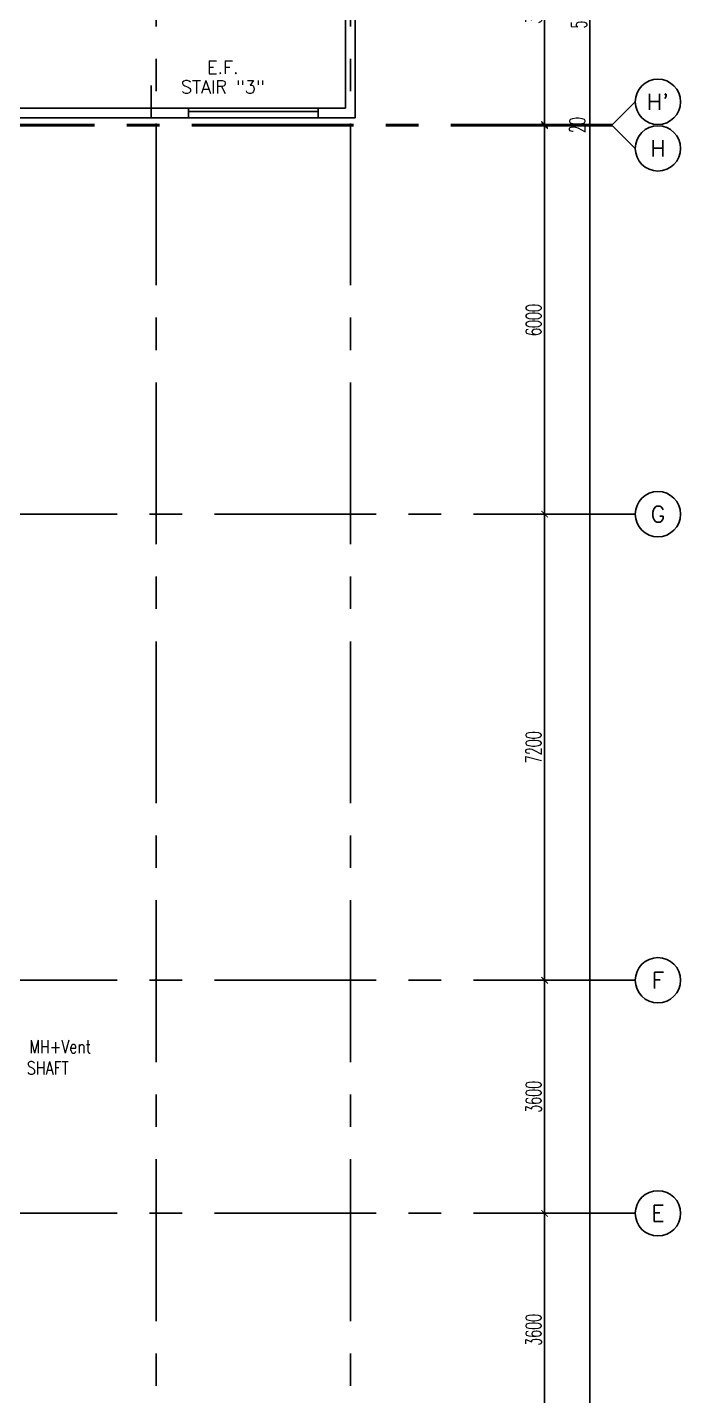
# Model space of a CAD drawing. Extents: x -0.7 to 93.2, y -1.5 to 78.
# Drawn here: x 83.09 to 93.18, y 13.38 to 34.52 of the extents above; entities that cross this region are included whole.
import ezdxf
from ezdxf.enums import TextEntityAlignment as Align

# ---------------------------------------------------------------- set-up
doc = ezdxf.new("R2010")
doc.units = 0
doc.header["$MEASUREMENT"] = 0
doc.header["$PDMODE"] = 34
doc.linetypes.add('CENTERX2', pattern=[4, 2.5, -0.5, 0.5, -0.5])
doc.layers.get('0').update_dxf_attribs({"color": 11, "linetype": 'CONTINUOUS'})
doc.layers.get('DEFPOINTS').update_dxf_attribs({"color": 11, "linetype": 'CONTINUOUS'})
for name, color, linetype in [('AX-CR', 11, 'CONTINUOUS'), ('AX-DIM', 11, 'CONTINUOUS'), ('AX-TXT', 11, 'CONTINUOUS'), ('AXES', 11, 'CENTERX2'), ('RM-NAME', 11, 'CONTINUOUS'), ('ROOF', 11, 'CONTINUOUS'), ('WALL', 11, 'CONTINUOUS'), ('WIN', 11, 'CONTINUOUS')]:
    doc.layers.add(name, color=color, linetype=linetype)
doc.styles.add('ROMANS', font='ROMANS.shx', dxfattribs={"width": 0.6})
doc.dimstyles.new('STANDARD in', dxfattribs={"dimtxt": 0.24, "dimasz": 0.1, "dimexe": 0.07, "dimexo": 0.05, "dimgap": 0.05, "dimtad": 1, "dimdec": 0, "dimlfac": 1000, "dimzin": 0, "dimdsep": 46, "dimtxsty": 'ROMANS', "dimblk": 'ARCHTICK', "dimcen": 0.05, "dimdle": 0.05, "dimclrd": 7, "dimclre": 7, "dimclrt": 2, "dimadec": 0, "dimazin": 0, "dimtfac": 1, "dimtdec": 0, "dimtmove": 2, "dimatfit": 3, "dimldrblk": 'ARCHTICK', "dimfxl": 0, "dimtolj": 1, "dimtzin": 0, "dimarcsym": 0})

# ---------------------------------------------------------------- blocks, each defined once
blk = doc.blocks.new('_ARCHTICK')
at = {"color": 0, "linetype": 'ByBlock', "const_width": 0.15}
blk.add_lwpolyline([(-0.5, -0.5), (0.5, 0.5)], dxfattribs=at)
blk = doc.blocks.new('*D160')
at = {"layer": 'AX-DIM', "color": 7, "lineweight": -2, "ltscale": 0.3}
for p, q in [((82.982, 64.47), (91.852, 64.47)), ((91.782, 64.52), (91.782, 5.1)), ((82.982, 5.15), (91.852, 5.15))]:
    blk.add_line(p, q, dxfattribs=at)
at = {"layer": 'DEFPOINTS', "color": 0, "ltscale": 0.3}
for p in [(82.932, 64.47), (82.932, 5.15), (91.782, 5.15)]:
    blk.add_point(p, dxfattribs=at)
at = {"layer": 'AX-DIM', "color": 7, "lineweight": -2, "ltscale": 0.3, "xscale": 0.1, "yscale": 0.1, "zscale": 0.1}
for p, rotation in [((91.782, 64.47), 90), ((91.782, 5.15), 270)]:
    blk.add_blockref('_ARCHTICK', p, dxfattribs=dict(at, rotation=rotation))
at = {"layer": 'AX-DIM', "color": 2, "ltscale": 0.3, "insert": (91.612, 34.81), "char_height": 0.24, "attachment_point": 5, "rotation": 90, "style": 'ROMANS'}
blk.add_mtext('\\A1;59320', dxfattribs=at)
blk = doc.blocks.new('*D154')
at = {"layer": 'AX-DIM', "color": 7, "lineweight": -2, "ltscale": 0.3}
for p, q in [((90.732, 27), (91.152, 27)), ((91.082, 27.05), (91.082, 19.75)), ((90.732, 19.8), (91.152, 19.8))]:
    blk.add_line(p, q, dxfattribs=at)
at = {"layer": 'DEFPOINTS', "color": 0, "ltscale": 0.3}
for p in [(90.682, 27), (90.682, 19.8), (91.082, 19.8)]:
    blk.add_point(p, dxfattribs=at)
at = {"layer": 'AX-DIM', "color": 7, "lineweight": -2, "ltscale": 0.3, "xscale": 0.1, "yscale": 0.1, "zscale": 0.1}
for p, rotation in [((91.082, 27), 90), ((91.082, 19.8), 270)]:
    blk.add_blockref('_ARCHTICK', p, dxfattribs=dict(at, rotation=rotation))
at = {"layer": 'AX-DIM', "color": 2, "ltscale": 0.3, "insert": (90.912, 23.4), "char_height": 0.24, "attachment_point": 5, "rotation": 90, "style": 'ROMANS'}
blk.add_mtext('\\A1;7200', dxfattribs=at)
blk = doc.blocks.new('AXR')
at = {"layer": 'AX-CR'}
blk.add_circle((350, 0), 350, dxfattribs=at)
at = {"layer": 'AX-TXT', "style": 'ROMANS'}
blk.add_attdef('AX', text='', height=250, dxfattribs=at).set_placement((350, 0), align=Align.MIDDLE)
blk = doc.blocks.new('*D153')
at = {"layer": 'AX-DIM', "color": 7, "lineweight": -2, "ltscale": 0.3}
for p, q in [((90.732, 19.8), (91.152, 19.8)), ((91.082, 19.85), (91.082, 16.15)), ((90.732, 16.2), (91.152, 16.2))]:
    blk.add_line(p, q, dxfattribs=at)
at = {"layer": 'DEFPOINTS', "color": 0, "ltscale": 0.3}
for p in [(90.682, 19.8), (90.682, 16.2), (91.082, 16.2)]:
    blk.add_point(p, dxfattribs=at)
at = {"layer": 'AX-DIM', "color": 7, "lineweight": -2, "ltscale": 0.3, "xscale": 0.1, "yscale": 0.1, "zscale": 0.1}
for p, rotation in [((91.082, 19.8), 90), ((91.082, 16.2), 270)]:
    blk.add_blockref('_ARCHTICK', p, dxfattribs=dict(at, rotation=rotation))
at = {"layer": 'AX-DIM', "color": 2, "ltscale": 0.3, "insert": (90.912, 18), "char_height": 0.24, "attachment_point": 5, "rotation": 90, "style": 'ROMANS'}
blk.add_mtext('\\A1;3600', dxfattribs=at)
blk = doc.blocks.new('*D152')
at = {"layer": 'AX-DIM', "color": 7, "lineweight": -2, "ltscale": 0.3}
for p, q in [((90.732, 16.2), (91.152, 16.2)), ((91.082, 16.25), (91.082, 12.55)), ((90.732, 12.6), (91.152, 12.6))]:
    blk.add_line(p, q, dxfattribs=at)
at = {"layer": 'DEFPOINTS', "color": 0, "ltscale": 0.3}
for p in [(90.682, 16.2), (90.682, 12.6), (91.082, 12.6)]:
    blk.add_point(p, dxfattribs=at)
at = {"layer": 'AX-DIM', "color": 7, "lineweight": -2, "ltscale": 0.3, "xscale": 0.1, "yscale": 0.1, "zscale": 0.1}
for p, rotation in [((91.082, 16.2), 90), ((91.082, 12.6), 270)]:
    blk.add_blockref('_ARCHTICK', p, dxfattribs=dict(at, rotation=rotation))
at = {"layer": 'AX-DIM', "color": 2, "ltscale": 0.3, "insert": (90.912, 14.4), "char_height": 0.24, "attachment_point": 5, "rotation": 90, "style": 'ROMANS'}
blk.add_mtext('\\A1;3600', dxfattribs=at)
blk = doc.blocks.new('*D151')
at = {"layer": 'AX-DIM', "color": 7, "lineweight": -2, "ltscale": 0.3}
for p, q in [((90.732, 36.62), (91.152, 36.62)), ((91.082, 36.67), (91.082, 32.97)), ((90.732, 33.02), (91.152, 33.02))]:
    blk.add_line(p, q, dxfattribs=at)
at = {"layer": 'DEFPOINTS', "color": 0, "ltscale": 0.3}
for p in [(90.682, 36.62), (90.682, 33.02), (91.082, 33.02)]:
    blk.add_point(p, dxfattribs=at)
at = {"layer": 'AX-DIM', "color": 7, "lineweight": -2, "ltscale": 0.3, "xscale": 0.1, "yscale": 0.1, "zscale": 0.1}
for p, rotation in [((91.082, 36.62), 90), ((91.082, 33.02), 270)]:
    blk.add_blockref('_ARCHTICK', p, dxfattribs=dict(at, rotation=rotation))
at = {"layer": 'AX-DIM', "color": 2, "ltscale": 0.3, "insert": (90.912, 34.82), "char_height": 0.24, "attachment_point": 5, "rotation": 90, "style": 'ROMANS'}
blk.add_mtext('\\A1;3600', dxfattribs=at)
blk = doc.blocks.new('*D150')
at = {"layer": 'AX-DIM', "color": 7, "lineweight": -2, "ltscale": 0.3}
for p, q in [((90.732, 33.02), (91.152, 33.02)), ((90.732, 33), (91.152, 33)), ((91.082, 33.02), (91.082, 33.12)), ((91.082, 33.02), (91.082, 33)), ((91.082, 33), (91.082, 32.9))]:
    blk.add_line(p, q, dxfattribs=at)
at = {"layer": 'DEFPOINTS', "color": 0, "ltscale": 0.3}
for p in [(90.682, 33.02), (90.682, 33), (91.082, 33)]:
    blk.add_point(p, dxfattribs=at)
at = {"layer": 'AX-DIM', "color": 7, "lineweight": -2, "ltscale": 0.3, "xscale": 0.1, "yscale": 0.1, "zscale": 0.1}
for p, rotation in [((91.082, 33.02), 270), ((91.082, 33), 90)]:
    blk.add_blockref('_ARCHTICK', p, dxfattribs=dict(at, rotation=rotation))
at = {"layer": 'AX-DIM', "color": 2, "ltscale": 0.3, "insert": (91.587, 33.01), "char_height": 0.24, "attachment_point": 5, "rotation": 90, "style": 'ROMANS'}
blk.add_mtext('\\A1;20', dxfattribs=at)
blk = doc.blocks.new('*D149')
at = {"layer": 'AX-DIM', "color": 7, "lineweight": -2, "ltscale": 0.3}
for p, q in [((90.732, 33), (91.152, 33)), ((91.082, 33.05), (91.082, 26.95)), ((90.732, 27), (91.152, 27))]:
    blk.add_line(p, q, dxfattribs=at)
at = {"layer": 'DEFPOINTS', "color": 0, "ltscale": 0.3}
for p in [(90.682, 33), (90.682, 27), (91.082, 27)]:
    blk.add_point(p, dxfattribs=at)
at = {"layer": 'AX-DIM', "color": 7, "lineweight": -2, "ltscale": 0.3, "xscale": 0.1, "yscale": 0.1, "zscale": 0.1}
for p, rotation in [((91.082, 33), 90), ((91.082, 27), 270)]:
    blk.add_blockref('_ARCHTICK', p, dxfattribs=dict(at, rotation=rotation))
at = {"layer": 'AX-DIM', "color": 2, "ltscale": 0.3, "insert": (90.912, 30), "char_height": 0.24, "attachment_point": 5, "rotation": 90, "style": 'ROMANS'}
blk.add_mtext('\\A1;6000', dxfattribs=at)

msp = doc.modelspace()

# ---------------------------------------------------------------- linework, layer by layer
at = {"layer": 'AXES'}
for p, q in [((85.0824, -1.4643), (85.0824, 77.3484)), ((88.0824, -1.4643), (88.0824, 77.3484)), ((92.1324, 33.02), (92.4824, 33.37)), ((92.1324, 33.02), (29.8424, 33.02)), ((92.1324, 33), (29.8424, 33)), ((92.1324, 33), (92.4824, 32.65)), ((92.4824, 27), (40.3924, 27)), ((92.4824, 19.8), (40.3924, 19.8)), ((92.4824, 16.2), (40.3924, 16.2))]:
    msp.add_line(p, q, dxfattribs=at)
at = {"layer": 'ROOF'}
for p, q in [((85.5824, 33.27), (82.9324, 33.27)), ((88.1574, 33.12), (82.9324, 33.12))]:
    msp.add_line(p, q, dxfattribs=at)
at = {"layer": 'WALL'}
for p, q in [((88.0074, 38.8955), (88.0074, 33.27)), ((88.1574, 38.8955), (88.1574, 33.12)), ((85.0074, 33.62), (85.0074, 33.12)), ((85.5824, 33.12), (85.5824, 33.27)), ((87.5824, 33.12), (87.5824, 33.27)), ((87.5824, 33.27), (88.0074, 33.27)), ((85.0074, 33.12), (85.5824, 33.12)), ((87.5824, 33.12), (88.1574, 33.12))]:
    msp.add_line(p, q, dxfattribs=at)
at = {"layer": 'WIN'}
for p, q in [((85.5824, 33.27), (87.5824, 33.27)), ((85.5824, 33.22), (87.5824, 33.22)), ((85.5824, 33.12), (87.5824, 33.12))]:
    msp.add_line(p, q, dxfattribs=at)

# ---------------------------------------------------------------- block references
at = {"layer": 'AXES', "xscale": 0.001, "yscale": 0.001, "zscale": 0.001}
for p, values in [((92.4824, 33.37), {'AX': "H'"}), ((92.4824, 32.65), {'AX': 'H'}), ((92.4824, 27), {'AX': 'G'}), ((92.4824, 19.8), {'AX': 'F'}), ((92.4824, 16.2), {'AX': 'E'})]:
    msp.add_blockref('AXR', p, dxfattribs=at).add_auto_attribs(values)

# ---------------------------------------------------------------- texts
at = {"layer": 'RM-NAME', "style": 'ROMANS'}
for s, p in [('E.F.', (86.1126, 33.9008)), ('STAIR "3"', (86.1126, 33.6008))]:
    msp.add_text(s, height=0.2, dxfattribs=at).set_placement(p, align=Align.MIDDLE)
at = {"layer": 'RM-NAME', "style": 'ROMANS', "width": 0.8}
for s, p in [('MH+Vent', (83.6004, 18.7744)), ('SHAFT', (83.4102, 18.4468))]:
    msp.add_text(s, height=0.2, dxfattribs=at).set_placement(p, align=Align.MIDDLE)

# ---------------------------------------------------------------- dimensions: what is measured, and where the dimension line sits
at = {"layer": 'AX-DIM'}
for base, p1, p2, picture, middle in [((91.7824, 5.15), (82.9324, 64.47), (82.9324, 5.15), '*D160', (91.6124, 34.81)), ((91.0824, 33.02), (90.6824, 36.62), (90.6824, 33.02), '*D151', (90.9124, 34.82)), ((91.0824, 33), (90.6824, 33.02), (90.6824, 33), '*D150', (91.5874, 33.01)), ((91.0824, 27), (90.6824, 33), (90.6824, 27), '*D149', (90.9124, 30)), ((91.0824, 19.8), (90.6824, 27), (90.6824, 19.8), '*D154', (90.9124, 23.4)), ((91.0824, 16.2), (90.6824, 19.8), (90.6824, 16.2), '*D153', (90.9124, 18)), ((91.0824, 12.6), (90.6824, 16.2), (90.6824, 12.6), '*D152', (90.9124, 14.4))]:
    dim = msp.add_linear_dim(base=base, p1=p1, p2=p2, angle=270, dimstyle='STANDARD in', dxfattribs=at)
    dim.commit()
    dim.dimension.update_dxf_attribs({"geometry": picture, "text_midpoint": middle})

doc.saveas('drawing.dxf')
